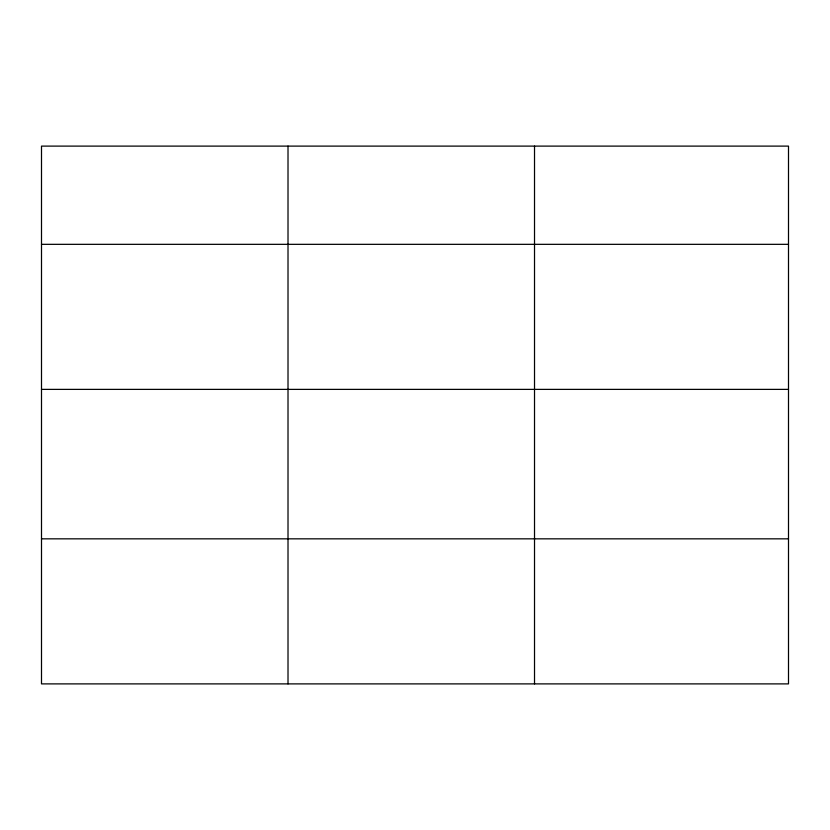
<?xml version="1.0" encoding="UTF-8"?>
<svg xmlns="http://www.w3.org/2000/svg" width="830" height="830" viewBox="0 0 830 830"><rect width="100%" height="100%" fill="white"/><g stroke="black" fill="none" stroke-linecap="round" stroke-linejoin="round"><path stroke-width="1.25" d="M788.5 389.384L788.5 146.111L41.5 146.111L41.5 683.889L788.5 683.889L788.5 389.384L41.5 389.384M41.5 244.331L788.5 244.331M41.5 538.836L788.5 538.836M534.52 146.111L534.52 683.889M288.01 146.111L288.01 683.889"/></g></svg>
